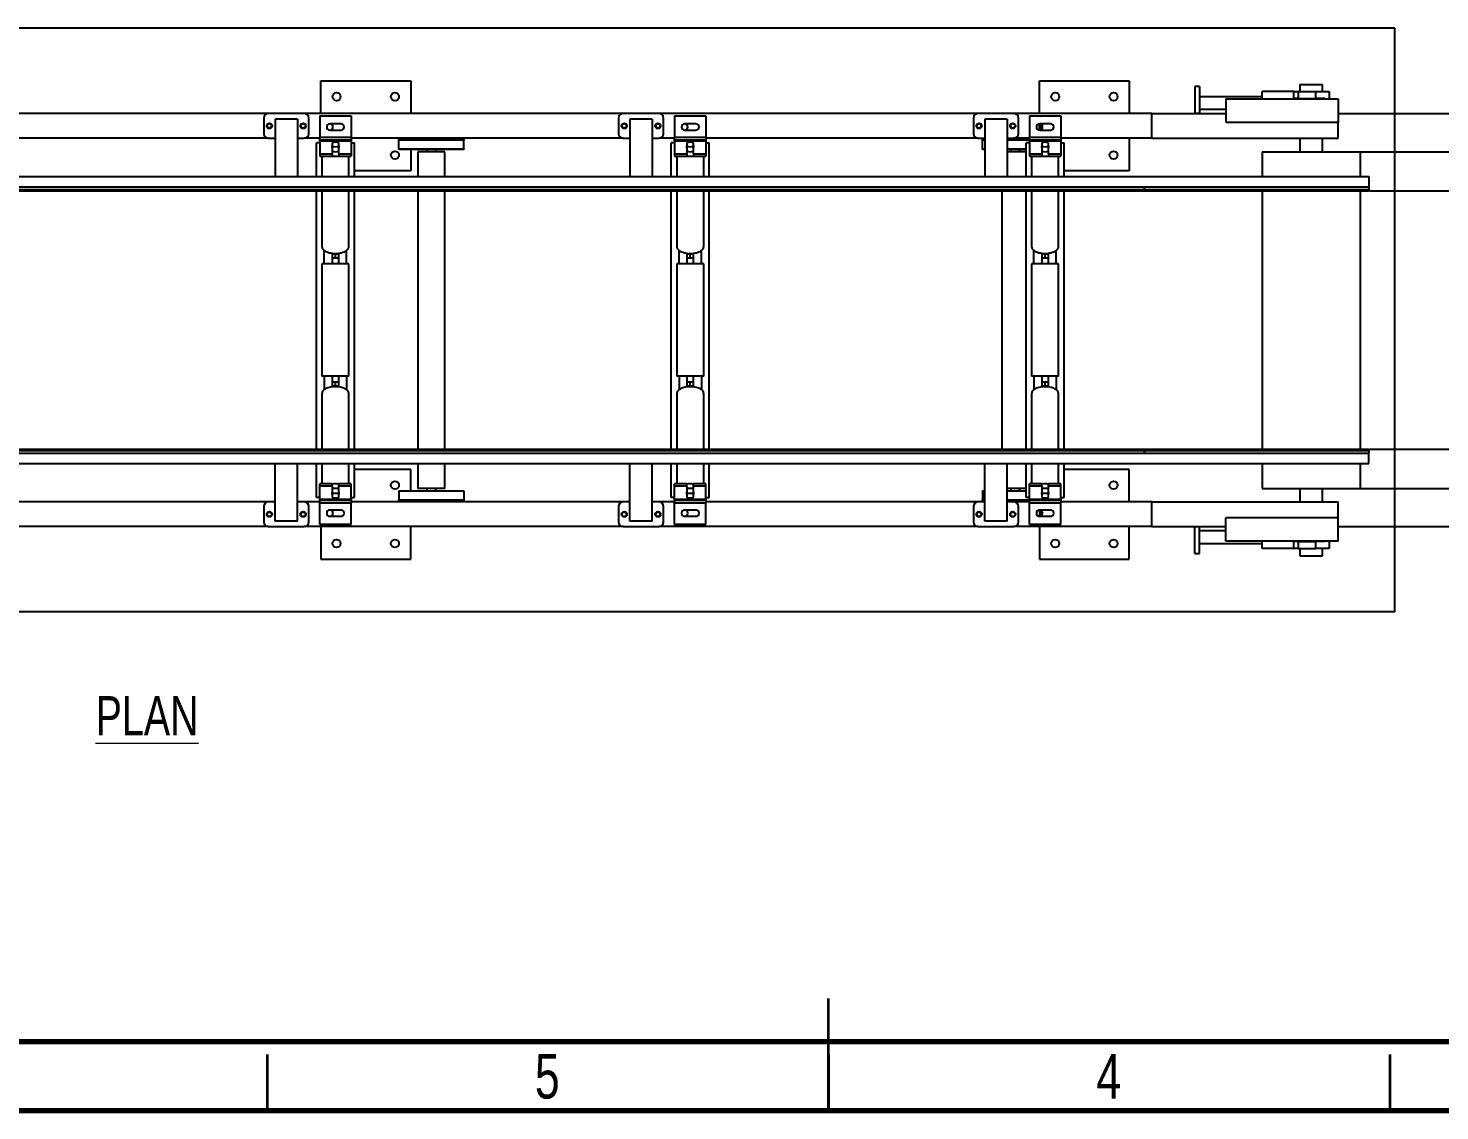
# Model space of a CAD drawing. Header units: millimetres. Extents: x 41 to 1868, y -696 to 319.
# Drawn here: x 634.9 to 760.6, y 28.6 to 125 of the extents above; entities that cross this region are included whole.
import ezdxf

# ---------------------------------------------------------------- set-up
doc = ezdxf.new("R2010")
doc.units = ezdxf.units.MM
doc.header["$PDSIZE"] = -1
doc.layers.add('FORMAT', color=7, linetype='Continuous')
doc.styles.add('SLDTEXTSTYLE0', font='TXT', dxfattribs={"width": 0.75})
doc.dimstyles.new('SLDDIMSTYLE2', dxfattribs={"dimtxt": 2.116667, "dimasz": 2.116667, "dimexe": 0, "dimexo": 0.625, "dimgap": 0.529167, "dimtad": 1, "dimdec": 0, "dimlfac": 25, "dimrnd": 1e-09, "dimzin": 12, "dimtxsty": 'SLDTEXTSTYLE0', "dimsah": 1, "dimcen": 2.5, "dimazin": 3, "dimtfac": 1, "dimtdec": 0, "dimtmove": 0, "dimatfit": 3, "dimfrac": 2, "dimtzin": 12})

# ---------------------------------------------------------------- blocks, each defined once
blk = doc.blocks.new('*D722')
at = {"layer": 'Defpoints', "color": 0}
for p in [(751.58, 117.45), (791.41, 117.45), (751.58, 80.65)]:
    blk.add_point(p, dxfattribs=at)
at = {"layer": 'FORMAT', "color": 0, "lineweight": -2}
for p, q in [((751.64, 117.45), (791.41, 117.45)), ((791.41, 82.77), (791.41, 115.33)), ((751.64, 80.65), (791.41, 80.65))]:
    blk.add_line(p, q, dxfattribs=at)
at = {"layer": 'FORMAT', "color": 0}
for points in [[(791.06, 115.33), (791.77, 115.33), (791.41, 117.45)], [(791.06, 82.77), (791.77, 82.77), (791.41, 80.65)]]:
    blk.add_solid(points, dxfattribs=at)
at = {"layer": 'FORMAT', "color": 0, "insert": (788.77, 98.56), "char_height": 2.117, "attachment_point": 2, "rotation": 90, "style": 'SLDTEXTSTYLE0'}
blk.add_mtext('\\A1;920', dxfattribs=at)
blk = doc.blocks.new('*D723')
at = {"layer": 'Defpoints', "color": 0}
for p in [(744.8, 114.05), (744.8, 84.05), (782.42, 84.05)]:
    blk.add_point(p, dxfattribs=at)
at = {"layer": 'FORMAT', "color": 0, "lineweight": -2}
for p, q in [((744.86, 114.05), (782.42, 114.05)), ((782.42, 111.93), (782.42, 86.17)), ((744.86, 84.05), (782.42, 84.05))]:
    blk.add_line(p, q, dxfattribs=at)
at = {"layer": 'FORMAT', "color": 0}
for points in [[(782.07, 111.93), (782.77, 111.93), (782.42, 114.05)], [(782.07, 86.17), (782.77, 86.17), (782.42, 84.05)]]:
    blk.add_solid(points, dxfattribs=at)
at = {"layer": 'FORMAT', "color": 0, "insert": (779.78, 98.56), "char_height": 2.117, "attachment_point": 2, "rotation": 90, "style": 'SLDTEXTSTYLE0'}
blk.add_mtext('\\A1;750', dxfattribs=at)
blk = doc.blocks.new('*D724')
at = {"layer": 'Defpoints', "color": 0}
for p in [(754.3, 110.55), (754.3, 87.55), (773.42, 87.55)]:
    blk.add_point(p, dxfattribs=at)
at = {"layer": 'FORMAT', "color": 0, "lineweight": -2}
for p, q in [((754.36, 110.55), (773.42, 110.55)), ((773.42, 108.43), (773.42, 89.67)), ((754.36, 87.55), (773.42, 87.55))]:
    blk.add_line(p, q, dxfattribs=at)
at = {"layer": 'FORMAT', "color": 0}
for points in [[(773.07, 108.43), (773.77, 108.43), (773.42, 110.55)], [(773.07, 89.67), (773.77, 89.67), (773.42, 87.55)]]:
    blk.add_solid(points, dxfattribs=at)
at = {"layer": 'FORMAT', "color": 0, "insert": (770.77, 98.56), "char_height": 2.117, "attachment_point": 2, "rotation": 90, "style": 'SLDTEXTSTYLE0'}
blk.add_mtext('\\A1;575', dxfattribs=at)

msp = doc.modelspace()

# ---------------------------------------------------------------- linework, layer by layer
at = {"color": 7, "linetype": 'Continuous', "lineweight": 25}
for p, q in [((756.6252, 125.049), (508.6252, 125.049)), ((756.6252, 73.049), (756.6252, 125.049)), ((660.9772, 117.449), (660.9772, 120.349)), ((660.9772, 120.349), (668.9772, 120.349)), ((668.9772, 120.349), (668.9772, 117.449)), ((724.9772, 117.449), (724.9772, 120.349)), ((724.9772, 120.349), (732.9772, 120.349)), ((732.9772, 120.349), (732.9772, 117.449)), ((739.2172, 119.849), (738.8172, 119.849)), ((738.8172, 119.849), (738.8172, 117.449)), ((739.2172, 119.849), (739.2172, 117.449)), ((748.1772, 120.049), (748.1772, 119.409)), ((748.1772, 120.049), (748.5796, 120.049)), ((748.5796, 120.049), (750.1772, 120.049)), ((750.1772, 119.409), (750.1772, 120.049)), ((744.8172, 118.9444), (739.2172, 118.9444)), ((741.5772, 118.749), (741.5772, 116.669)), ((741.5772, 118.749), (751.5772, 118.749)), ((744.8172, 118.749), (744.8172, 119.409)), ((747.6172, 119.409), (744.8172, 119.409)), ((747.6172, 118.749), (747.6172, 119.409)), ((747.6172, 119.409), (748.0172, 119.409)), ((747.6252, 118.779), (747.6252, 118.749)), ((748.0172, 118.779), (747.6252, 118.779)), ((748.0172, 119.409), (748.0172, 118.779)), ((748.0172, 119.409), (749.5772, 119.409)), ((748.0172, 118.779), (749.5772, 118.779)), ((749.5772, 118.779), (749.5772, 119.409)), ((749.5772, 119.409), (750.7772, 119.409)), ((750.393, 118.779), (749.5772, 118.779)), ((750.393, 118.749), (750.393, 118.779)), ((750.7772, 119.409), (750.7772, 118.749)), ((751.5772, 118.749), (751.5772, 116.669)), ((656.2972, 117.449), (627.8972, 117.449)), ((655.8972, 117.049), (655.8972, 115.649)), ((659.4972, 117.449), (656.2972, 117.449)), ((658.8972, 116.949), (656.8972, 116.949)), ((656.8972, 116.949), (656.8972, 111.829)), ((658.8972, 116.949), (658.8972, 111.829)), ((687.8972, 117.449), (659.4972, 117.449)), ((659.8972, 115.649), (659.8972, 117.049)), ((660.8772, 117.249), (660.8772, 115.329)), ((660.8772, 117.249), (663.6772, 117.249)), ((663.6772, 117.249), (663.6772, 115.329)), ((687.4972, 117.049), (687.4972, 115.649)), ((691.0972, 117.449), (687.8972, 117.449)), ((690.4972, 116.949), (688.4972, 116.949)), ((688.4972, 116.949), (688.4972, 111.829)), ((690.4972, 116.949), (690.4972, 111.829)), ((719.4972, 117.449), (691.0972, 117.449)), ((691.4972, 115.649), (691.4972, 117.049)), ((692.4772, 117.249), (692.4772, 115.329)), ((692.4772, 117.249), (695.2772, 117.249)), ((695.2772, 117.249), (695.2772, 115.329)), ((719.0972, 117.049), (719.0972, 115.649)), ((722.6972, 117.449), (719.4972, 117.449)), ((722.0972, 116.949), (720.0972, 116.949)), ((720.0972, 116.949), (720.0972, 111.829)), ((722.0972, 116.949), (722.0972, 111.829)), ((734.9772, 117.449), (722.6972, 117.449)), ((723.0972, 115.649), (723.0972, 117.049)), ((724.0772, 117.249), (724.0772, 115.329)), ((724.0772, 117.249), (726.8772, 117.249)), ((726.8772, 117.249), (726.8772, 115.329)), ((734.9772, 117.449), (741.5772, 117.449)), ((734.9772, 115.249), (734.9772, 117.449)), ((739.2172, 117.449), (738.8172, 117.449)), ((739.2172, 117.8244), (741.5772, 117.8244)), ((662.7772, 116.529), (661.7772, 116.529)), ((661.7772, 115.969), (662.7772, 115.969)), ((694.3772, 116.529), (693.3772, 116.529)), ((693.3772, 115.969), (694.3772, 115.969)), ((724.8772, 116.489), (724.8232, 116.4829)), ((725.9772, 116.529), (724.9772, 116.529)), ((724.9772, 116.0309), (724.9772, 116.4672)), ((724.9772, 115.969), (725.9772, 115.969)), ((741.5772, 116.669), (751.5772, 116.669)), ((751.5772, 115.249), (751.5772, 116.669)), ((656.2972, 115.249), (632.0772, 115.249)), ((656.2972, 115.249), (656.8972, 115.249)), ((658.8972, 115.249), (659.4972, 115.249)), ((660.8772, 115.249), (659.4972, 115.249)), ((660.5801, 111.829), (660.5801, 114.849)), ((660.8772, 114.849), (660.5801, 114.849)), ((663.6772, 115.329), (660.8772, 115.329)), ((660.8772, 115.089), (660.8772, 115.329)), ((663.6772, 115.089), (660.8772, 115.089)), ((660.8772, 115.0247), (660.8772, 115.089)), ((660.8772, 115.0247), (663.6772, 115.0247)), ((660.8772, 115.0247), (660.8772, 113.8569)), ((661.9772, 114.8267), (661.9772, 114.5621)), ((661.9772, 114.4165), (661.9772, 114.5621)), ((661.9772, 114.4165), (661.9772, 113.8569)), ((662.5772, 114.5621), (662.5772, 114.8267)), ((662.5772, 114.5621), (662.5772, 114.4165)), ((662.5772, 113.8569), (662.5772, 114.4165)), ((663.6772, 115.329), (663.6772, 115.089)), ((687.8972, 115.249), (663.6772, 115.249)), ((663.6772, 115.089), (663.6772, 115.0247)), ((663.6772, 115.0247), (663.6772, 113.8569)), ((663.6772, 114.849), (663.9742, 114.849)), ((663.9742, 111.829), (663.9742, 114.849)), ((667.9172, 115.0702), (667.9172, 115.249)), ((673.7172, 115.0702), (667.9172, 115.0702)), ((667.9172, 114.2913), (667.9172, 115.0702)), ((673.7172, 115.249), (673.7172, 115.0702)), ((673.7172, 114.2913), (673.7172, 115.0702)), ((687.8972, 115.249), (688.4972, 115.249)), ((690.4972, 115.249), (691.0972, 115.249)), ((692.4772, 115.249), (691.0972, 115.249)), ((692.1801, 111.829), (692.1801, 114.849)), ((692.4772, 114.849), (692.1801, 114.849)), ((695.2772, 115.329), (692.4772, 115.329)), ((692.4772, 115.089), (692.4772, 115.329)), ((695.2772, 115.089), (692.4772, 115.089)), ((692.4772, 115.0247), (692.4772, 115.089)), ((692.4772, 115.0247), (695.2772, 115.0247)), ((692.4772, 115.0247), (692.4772, 113.8569)), ((693.5772, 114.8267), (693.5772, 114.5621)), ((693.5772, 114.4165), (693.5772, 114.5621)), ((693.5772, 114.4165), (693.5772, 113.8569)), ((694.1772, 114.5621), (694.1772, 114.8267)), ((694.1772, 114.5621), (694.1772, 114.4165)), ((694.1772, 113.8569), (694.1772, 114.4165)), ((695.2772, 115.329), (695.2772, 115.089)), ((719.4972, 115.249), (695.2772, 115.249)), ((695.2772, 115.089), (695.2772, 115.0247)), ((695.2772, 115.0247), (695.2772, 113.8569)), ((695.2772, 114.849), (695.5742, 114.849)), ((695.5742, 111.829), (695.5742, 114.849)), ((719.4972, 115.249), (720.0972, 115.249)), ((719.9172, 115.0702), (719.9172, 115.249)), ((719.9172, 114.2913), (719.9172, 115.0702)), ((722.0972, 115.249), (722.6972, 115.249)), ((724.0772, 115.249), (722.6972, 115.249)), ((723.7801, 111.829), (723.7801, 114.849)), ((724.0772, 114.849), (723.7801, 114.849)), ((726.8772, 115.329), (724.0772, 115.329)), ((724.0772, 115.089), (724.0772, 115.329)), ((726.8772, 115.089), (724.0772, 115.089)), ((724.0772, 115.0247), (724.0772, 115.089)), ((724.0772, 115.0247), (726.8772, 115.0247)), ((724.0772, 115.0247), (724.0772, 113.8569)), ((725.1772, 114.8267), (725.1772, 114.5621)), ((725.1772, 114.4165), (725.1772, 114.5621)), ((725.1772, 114.4165), (725.1772, 113.8569)), ((725.7772, 114.5621), (725.7772, 114.8267)), ((725.7772, 114.5621), (725.7772, 114.4165)), ((725.7772, 113.8569), (725.7772, 114.4165)), ((726.8772, 115.329), (726.8772, 115.089)), ((734.9772, 115.249), (726.8772, 115.249)), ((726.8772, 115.089), (726.8772, 115.0247)), ((726.8772, 115.0247), (726.8772, 113.8569)), ((726.8772, 114.849), (727.1742, 114.849)), ((727.1742, 111.829), (727.1742, 114.849)), ((732.9772, 115.249), (732.9772, 112.349)), ((734.9772, 115.249), (751.5772, 115.249)), ((748.1772, 115.249), (748.1772, 114.049)), ((750.1772, 114.049), (750.1772, 115.249)), ((660.8772, 113.8569), (661.9772, 113.8569)), ((660.8772, 113.8569), (660.8772, 113.649)), ((660.8772, 113.649), (661.9772, 113.649)), ((661.0772, 113.649), (661.0772, 111.829)), ((661.9772, 113.8569), (661.9772, 113.649)), ((662.5772, 113.8569), (663.6772, 113.8569)), ((662.5772, 113.8569), (662.5772, 113.649)), ((662.5772, 113.649), (663.6772, 113.649)), ((663.4772, 111.829), (663.4772, 113.649)), ((663.6772, 113.8569), (663.6772, 113.649)), ((667.9172, 114.2913), (673.7172, 114.2913)), ((667.9172, 114.249), (667.9172, 114.2913)), ((673.7172, 114.249), (667.9172, 114.249)), ((668.9772, 114.249), (668.9772, 112.349)), ((669.6172, 114.049), (669.6172, 111.829)), ((672.0172, 114.049), (669.6172, 114.049)), ((670.4172, 114.209), (670.4172, 114.049)), ((670.4172, 114.209), (670.5172, 114.209)), ((670.5172, 114.249), (670.5172, 114.209)), ((671.1172, 114.209), (671.1172, 114.249)), ((671.1172, 114.209), (671.2172, 114.209)), ((671.2172, 114.049), (671.2172, 114.209)), ((672.0172, 111.829), (672.0172, 114.049)), ((673.7172, 114.2913), (673.7172, 114.249)), ((692.4772, 113.8569), (693.5772, 113.8569)), ((692.4772, 113.8569), (692.4772, 113.649)), ((692.4772, 113.649), (693.5772, 113.649)), ((692.6772, 113.649), (692.6772, 111.829)), ((693.5772, 113.8569), (693.5772, 113.649)), ((694.1772, 113.8569), (695.2772, 113.8569)), ((694.1772, 113.8569), (694.1772, 113.649)), ((694.1772, 113.649), (695.2772, 113.649)), ((695.0772, 111.829), (695.0772, 113.649)), ((695.2772, 113.8569), (695.2772, 113.649)), ((719.9172, 114.249), (719.9172, 114.2913)), ((720.0972, 114.249), (719.9172, 114.249)), ((723.7801, 114.249), (722.0972, 114.249)), ((723.7801, 114.049), (722.0972, 114.049)), ((722.4172, 114.209), (722.4172, 114.049)), ((722.4172, 114.209), (722.5172, 114.209)), ((722.5172, 114.249), (722.5172, 114.209)), ((723.1172, 114.209), (723.1172, 114.249)), ((723.1172, 114.209), (723.2172, 114.209)), ((723.2172, 114.049), (723.2172, 114.209)), ((724.0772, 113.8569), (725.1772, 113.8569)), ((724.0772, 113.8569), (724.0772, 113.649)), ((724.0772, 113.649), (725.1772, 113.649)), ((724.2772, 113.649), (724.2772, 111.829)), ((725.1772, 113.8569), (725.1772, 113.649)), ((725.7772, 113.8569), (726.8772, 113.8569)), ((725.7772, 113.8569), (725.7772, 113.649)), ((725.7772, 113.649), (726.8772, 113.649)), ((726.6772, 111.829), (726.6772, 113.649)), ((726.8772, 113.8569), (726.8772, 113.649)), ((744.7952, 114.049), (744.7952, 111.829)), ((744.7952, 114.049), (746.5585, 114.049)), ((746.5585, 114.049), (753.5592, 114.049)), ((753.5592, 111.829), (753.5592, 114.049)), ((668.9772, 112.349), (663.9742, 112.349)), ((732.9772, 112.349), (727.1742, 112.349)), ((533.8972, 111.829), (754.2972, 111.829)), ((533.8972, 110.909), (754.2972, 110.909)), ((533.8972, 110.669), (754.2972, 110.669)), ((553.8972, 110.669), (734.2972, 110.669)), ((734.2972, 110.909), (734.2972, 110.669)), ((734.2972, 110.669), (754.2972, 110.669)), ((754.2972, 111.829), (754.2972, 110.909)), ((754.2972, 110.909), (754.2972, 110.669)), ((754.2972, 110.669), (754.2972, 110.549)), ((533.8972, 110.549), (754.2972, 110.549)), ((660.5801, 87.549), (660.5801, 110.549)), ((661.0772, 110.549), (661.0772, 105.5838)), ((663.4772, 105.5838), (663.4772, 110.549)), ((663.9742, 87.549), (663.9742, 110.549)), ((669.6172, 110.549), (669.6172, 87.549)), ((672.0172, 87.549), (672.0172, 110.549)), ((692.1801, 87.549), (692.1801, 110.549)), ((692.6772, 110.549), (692.6772, 105.5838)), ((695.0772, 105.5838), (695.0772, 110.549)), ((695.5742, 87.549), (695.5742, 110.549)), ((721.6172, 110.549), (721.6172, 87.549)), ((723.7801, 87.549), (723.7801, 110.549)), ((724.2772, 110.549), (724.2772, 105.5838)), ((726.6772, 105.5838), (726.6772, 110.549)), ((727.1742, 87.549), (727.1742, 110.549)), ((744.7952, 110.549), (744.7952, 87.549)), ((753.5592, 87.549), (753.5592, 110.549)), ((661.2772, 105.2433), (661.2772, 105.2521)), ((661.2772, 104.049), (661.2772, 105.2433)), ((661.9772, 105.0012), (661.9772, 104.049)), ((662.5772, 104.569), (661.9772, 104.569)), ((662.2772, 104.569), (662.2772, 104.9334)), ((662.5772, 104.049), (662.5772, 105.0012)), ((663.2772, 105.2433), (663.2772, 105.2521)), ((663.2772, 104.049), (663.2772, 105.2433)), ((692.8772, 105.2433), (692.8772, 105.2521)), ((692.8772, 104.049), (692.8772, 105.2433)), ((693.5772, 105.0012), (693.5772, 104.049)), ((694.1772, 104.569), (693.5772, 104.569)), ((693.8772, 104.569), (693.8772, 104.9334)), ((694.1772, 104.049), (694.1772, 105.0012)), ((694.8772, 105.2433), (694.8772, 105.2521)), ((694.8772, 104.049), (694.8772, 105.2433)), ((724.4772, 105.2433), (724.4772, 105.2521)), ((724.4772, 104.049), (724.4772, 105.2433)), ((725.1772, 105.0012), (725.1772, 104.049)), ((725.7772, 104.569), (725.1772, 104.569)), ((725.4772, 104.569), (725.4772, 104.9334)), ((725.7772, 104.049), (725.7772, 105.0012)), ((726.4772, 105.2433), (726.4772, 105.2521)), ((726.4772, 104.049), (726.4772, 105.2433)), ((661.0772, 104.049), (661.0772, 94.049)), ((663.4772, 104.049), (661.0772, 104.049)), ((663.4772, 94.049), (663.4772, 104.049)), ((692.6772, 104.049), (692.6772, 94.049)), ((695.0772, 104.049), (692.6772, 104.049)), ((695.0772, 94.049), (695.0772, 104.049)), ((724.2772, 104.049), (724.2772, 94.049)), ((726.6772, 104.049), (724.2772, 104.049)), ((726.6772, 94.049), (726.6772, 104.049)), ((663.4772, 94.049), (661.0772, 94.049)), ((661.2772, 94.049), (661.2772, 92.8548)), ((661.9772, 94.049), (661.9772, 93.0969)), ((662.5772, 93.529), (661.9772, 93.529)), ((662.2772, 93.1646), (662.2772, 93.529)), ((662.5772, 93.0969), (662.5772, 94.049)), ((663.2772, 94.049), (663.2772, 92.8548)), ((695.0772, 94.049), (692.6772, 94.049)), ((692.8772, 94.049), (692.8772, 92.8548)), ((693.5772, 94.049), (693.5772, 93.0969)), ((694.1772, 93.529), (693.5772, 93.529)), ((693.8772, 93.1646), (693.8772, 93.529)), ((694.1772, 93.0969), (694.1772, 94.049)), ((694.8772, 94.049), (694.8772, 92.8548)), ((726.6772, 94.049), (724.2772, 94.049)), ((724.4772, 94.049), (724.4772, 92.8548)), ((725.1772, 94.049), (725.1772, 93.0969)), ((725.7772, 93.529), (725.1772, 93.529)), ((725.4772, 93.1646), (725.4772, 93.529)), ((725.7772, 93.0969), (725.7772, 94.049)), ((726.4772, 94.049), (726.4772, 92.8548)), ((661.0772, 92.5143), (661.0772, 87.549)), ((661.2772, 92.8548), (661.2772, 92.846)), ((663.2772, 92.8548), (663.2772, 92.846)), ((663.4772, 87.549), (663.4772, 92.5143)), ((692.6772, 92.5143), (692.6772, 87.549)), ((692.8772, 92.8548), (692.8772, 92.846)), ((694.8772, 92.8548), (694.8772, 92.846)), ((695.0772, 87.549), (695.0772, 92.5143)), ((724.2772, 92.5143), (724.2772, 87.549)), ((724.4772, 92.8548), (724.4772, 92.846)), ((726.4772, 92.8548), (726.4772, 92.846)), ((726.6772, 87.549), (726.6772, 92.5143)), ((533.8972, 87.549), (754.2972, 87.549)), ((533.8972, 87.429), (754.2972, 87.429)), ((533.8972, 87.189), (754.2972, 87.189)), ((553.8972, 87.429), (734.2972, 87.429)), ((734.2972, 87.429), (734.2972, 87.189)), ((734.2972, 87.429), (754.2972, 87.429)), ((754.2972, 87.549), (754.2972, 87.429)), ((754.2972, 87.429), (754.2972, 87.189)), ((754.2972, 86.269), (754.2972, 87.189)), ((533.8972, 86.269), (754.2972, 86.269)), ((656.8972, 81.149), (656.8972, 86.269)), ((658.8972, 81.149), (658.8972, 86.269)), ((660.5801, 83.249), (660.5801, 86.269)), ((661.0772, 86.269), (661.0772, 84.449)), ((663.4772, 84.449), (663.4772, 86.269)), ((663.9742, 83.249), (663.9742, 86.269)), ((668.9772, 85.749), (663.9742, 85.749)), ((668.9772, 83.849), (668.9772, 85.749)), ((669.6172, 86.269), (669.6172, 84.049)), ((672.0172, 84.049), (672.0172, 86.269)), ((688.4972, 81.149), (688.4972, 86.269)), ((690.4972, 81.149), (690.4972, 86.269)), ((692.1801, 83.249), (692.1801, 86.269)), ((692.6772, 86.269), (692.6772, 84.449)), ((695.0772, 84.449), (695.0772, 86.269)), ((695.5742, 83.249), (695.5742, 86.269)), ((720.0972, 81.149), (720.0972, 86.269)), ((722.0972, 81.149), (722.0972, 86.269)), ((723.7801, 83.249), (723.7801, 86.269)), ((724.2772, 86.269), (724.2772, 84.449)), ((726.6772, 84.449), (726.6772, 86.269)), ((727.1742, 83.249), (727.1742, 86.269)), ((732.9772, 85.749), (727.1742, 85.749)), ((732.9772, 82.849), (732.9772, 85.749)), ((744.7952, 86.269), (744.7952, 84.049)), ((753.5592, 84.049), (753.5592, 86.269)), ((661.9772, 84.449), (660.8772, 84.449)), ((660.8772, 84.2412), (660.8772, 84.449)), ((660.8772, 83.0733), (660.8772, 84.2412)), ((661.9772, 84.2412), (660.8772, 84.2412)), ((661.9772, 84.2412), (661.9772, 84.449)), ((661.9772, 84.2412), (661.9772, 83.6816)), ((663.6772, 84.449), (662.5772, 84.449)), ((662.5772, 84.2412), (662.5772, 84.449)), ((662.5772, 83.6816), (662.5772, 84.2412)), ((663.6772, 84.2412), (662.5772, 84.2412)), ((663.6772, 84.2412), (663.6772, 84.449)), ((663.6772, 83.0733), (663.6772, 84.2412)), ((693.5772, 84.449), (692.4772, 84.449)), ((692.4772, 84.2412), (692.4772, 84.449)), ((692.4772, 83.0733), (692.4772, 84.2412)), ((693.5772, 84.2412), (692.4772, 84.2412)), ((693.5772, 84.2412), (693.5772, 84.449)), ((693.5772, 84.2412), (693.5772, 83.6816)), ((695.2772, 84.449), (694.1772, 84.449)), ((694.1772, 84.2412), (694.1772, 84.449)), ((694.1772, 83.6816), (694.1772, 84.2412)), ((695.2772, 84.2412), (694.1772, 84.2412)), ((695.2772, 84.2412), (695.2772, 84.449)), ((695.2772, 83.0733), (695.2772, 84.2412)), ((725.1772, 84.449), (724.0772, 84.449)), ((724.0772, 84.2412), (724.0772, 84.449)), ((725.1772, 84.2412), (724.0772, 84.2412)), ((724.0772, 83.0733), (724.0772, 84.2412)), ((725.1772, 84.2412), (725.1772, 84.449)), ((725.1772, 84.2412), (725.1772, 83.6816)), ((726.8772, 84.449), (725.7772, 84.449)), ((725.7772, 84.2412), (725.7772, 84.449)), ((725.7772, 83.6816), (725.7772, 84.2412)), ((726.8772, 84.2412), (725.7772, 84.2412)), ((726.8772, 84.2412), (726.8772, 84.449)), ((726.8772, 83.0733), (726.8772, 84.2412)), ((660.8772, 83.249), (660.5801, 83.249)), ((663.6772, 83.0733), (660.8772, 83.0733)), ((660.8772, 83.009), (660.8772, 83.0733)), ((660.8772, 83.009), (663.6772, 83.009)), ((660.8772, 82.769), (660.8772, 83.009)), ((661.9772, 83.536), (661.9772, 83.6816)), ((661.9772, 83.536), (661.9772, 83.2714)), ((662.5772, 83.6816), (662.5772, 83.536)), ((662.5772, 83.2714), (662.5772, 83.536)), ((663.6772, 83.249), (663.9742, 83.249)), ((663.6772, 83.0733), (663.6772, 83.009)), ((663.6772, 83.009), (663.6772, 82.769)), ((667.9172, 83.8068), (667.9172, 83.849)), ((667.9172, 83.849), (673.7172, 83.849)), ((673.7172, 83.8068), (667.9172, 83.8068)), ((667.9172, 83.8068), (667.9172, 83.0279)), ((667.9172, 82.849), (667.9172, 83.0279)), ((667.9172, 83.0279), (673.7172, 83.0279)), ((672.0172, 84.049), (669.6172, 84.049)), ((670.4172, 84.049), (670.4172, 83.889)), ((670.5172, 83.889), (670.4172, 83.889)), ((670.5172, 83.849), (670.5172, 83.889)), ((671.2172, 83.889), (671.1172, 83.889)), ((671.1172, 83.889), (671.1172, 83.849)), ((671.2172, 83.889), (671.2172, 84.049)), ((673.7172, 83.849), (673.7172, 83.8068)), ((673.7172, 83.8068), (673.7172, 83.0279)), ((673.7172, 83.0279), (673.7172, 82.849)), ((692.4772, 83.249), (692.1801, 83.249)), ((695.2772, 83.0733), (692.4772, 83.0733)), ((692.4772, 83.009), (692.4772, 83.0733)), ((692.4772, 83.009), (695.2772, 83.009)), ((692.4772, 82.769), (692.4772, 83.009)), ((693.5772, 83.536), (693.5772, 83.6816)), ((693.5772, 83.536), (693.5772, 83.2714)), ((694.1772, 83.6816), (694.1772, 83.536)), ((694.1772, 83.2714), (694.1772, 83.536)), ((695.2772, 83.249), (695.5742, 83.249)), ((695.2772, 83.0733), (695.2772, 83.009)), ((695.2772, 83.009), (695.2772, 82.769)), ((719.9172, 83.8068), (719.9172, 83.849)), ((719.9172, 83.849), (720.0972, 83.849)), ((719.9172, 83.8068), (719.9172, 83.0279)), ((719.9172, 82.849), (719.9172, 83.0279)), ((723.7801, 84.049), (722.0972, 84.049)), ((722.0972, 83.849), (723.7801, 83.849)), ((722.4172, 84.049), (722.4172, 83.889)), ((722.5172, 83.889), (722.4172, 83.889)), ((722.5172, 83.849), (722.5172, 83.889)), ((723.2172, 83.889), (723.1172, 83.889)), ((723.1172, 83.889), (723.1172, 83.849)), ((723.2172, 83.889), (723.2172, 84.049)), ((724.0772, 83.249), (723.7801, 83.249)), ((726.8772, 83.0733), (724.0772, 83.0733)), ((724.0772, 83.009), (724.0772, 83.0733)), ((724.0772, 83.009), (726.8772, 83.009)), ((724.0772, 82.769), (724.0772, 83.009)), ((725.1772, 83.536), (725.1772, 83.6816)), ((725.1772, 83.536), (725.1772, 83.2714)), ((725.7772, 83.6816), (725.7772, 83.536)), ((725.7772, 83.2714), (725.7772, 83.536)), ((726.8772, 83.249), (727.1742, 83.249)), ((726.8772, 83.0733), (726.8772, 83.009)), ((726.8772, 83.009), (726.8772, 82.769)), ((744.7952, 84.049), (746.5585, 84.049)), ((746.5585, 84.049), (753.5592, 84.049)), ((748.1772, 84.049), (748.1772, 82.849)), ((750.1772, 82.849), (750.1772, 84.049)), ((656.2972, 82.849), (632.0772, 82.849)), ((655.8972, 82.449), (655.8972, 81.049)), ((656.8972, 82.849), (656.2972, 82.849)), ((659.4972, 82.849), (658.8972, 82.849)), ((660.8772, 82.849), (659.4972, 82.849)), ((659.8972, 81.049), (659.8972, 82.449)), ((660.8772, 82.769), (663.6772, 82.769)), ((660.8772, 80.849), (660.8772, 82.769)), ((662.7772, 82.129), (661.7772, 82.129)), ((687.8972, 82.849), (663.6772, 82.849)), ((663.6772, 80.849), (663.6772, 82.769)), ((687.4972, 82.449), (687.4972, 81.049)), ((688.4972, 82.849), (687.8972, 82.849)), ((691.0972, 82.849), (690.4972, 82.849)), ((692.4772, 82.849), (691.0972, 82.849)), ((691.4972, 81.049), (691.4972, 82.449)), ((692.4772, 82.769), (695.2772, 82.769)), ((692.4772, 80.849), (692.4772, 82.769)), ((694.3772, 82.129), (693.3772, 82.129)), ((719.4972, 82.849), (695.2772, 82.849)), ((695.2772, 80.849), (695.2772, 82.769)), ((719.0972, 82.449), (719.0972, 81.049)), ((720.0972, 82.849), (719.4972, 82.849)), ((722.6972, 82.849), (722.0972, 82.849)), ((724.0772, 82.849), (722.6972, 82.849)), ((723.0972, 81.049), (723.0972, 82.449)), ((724.0772, 82.769), (726.8772, 82.769)), ((724.0772, 80.849), (724.0772, 82.769)), ((724.8772, 82.089), (724.8232, 82.0829)), ((725.9772, 82.129), (724.9772, 82.129)), ((724.9772, 82.0672), (724.9772, 81.6309)), ((734.9772, 82.849), (726.8772, 82.849)), ((726.8772, 80.849), (726.8772, 82.769)), ((734.9772, 80.649), (734.9772, 82.849)), ((734.9772, 82.849), (751.5772, 82.849)), ((751.5772, 81.429), (751.5772, 82.849)), ((656.2972, 80.649), (627.8972, 80.649)), ((656.2972, 80.649), (659.4972, 80.649)), ((658.8972, 81.149), (656.8972, 81.149)), ((687.8972, 80.649), (659.4972, 80.649)), ((663.6772, 80.849), (660.8772, 80.849)), ((660.9772, 80.649), (660.9772, 77.749)), ((661.7772, 81.569), (662.7772, 81.569)), ((668.9772, 77.749), (668.9772, 80.649)), ((687.8972, 80.649), (691.0972, 80.649)), ((690.4972, 81.149), (688.4972, 81.149)), ((719.4972, 80.649), (691.0972, 80.649)), ((695.2772, 80.849), (692.4772, 80.849)), ((693.3772, 81.569), (694.3772, 81.569)), ((719.4972, 80.649), (722.6972, 80.649)), ((722.0972, 81.149), (720.0972, 81.149)), ((734.9772, 80.649), (722.6972, 80.649)), ((726.8772, 80.849), (724.0772, 80.849)), ((724.9772, 81.569), (725.9772, 81.569)), ((724.9772, 80.649), (724.9772, 77.749)), ((732.9772, 77.749), (732.9772, 80.649)), ((734.9772, 80.649), (741.5772, 80.649)), ((738.8172, 78.249), (738.8172, 80.649)), ((738.8172, 80.649), (739.2172, 80.649)), ((739.2172, 78.249), (739.2172, 80.649)), ((751.5772, 81.429), (741.5772, 81.429)), ((741.5772, 79.349), (741.5772, 81.429)), ((751.5772, 79.349), (751.5772, 81.429)), ((741.5772, 80.2736), (739.2172, 80.2736)), ((751.5772, 79.349), (741.5772, 79.349)), ((744.8172, 78.689), (744.8172, 79.349)), ((747.6172, 78.689), (747.6172, 79.349)), ((747.6252, 79.349), (747.6252, 79.319)), ((748.0172, 79.319), (747.6252, 79.319)), ((748.0172, 79.319), (748.0172, 78.689)), ((748.0172, 79.319), (749.5772, 79.319)), ((749.5772, 78.689), (749.5772, 79.319)), ((750.393, 79.319), (749.5772, 79.319)), ((750.393, 79.319), (750.393, 79.349)), ((750.7772, 79.349), (750.7772, 78.689)), ((738.8172, 78.249), (739.2172, 78.249)), ((739.2172, 79.1536), (744.8172, 79.1536)), ((747.6172, 78.689), (744.8172, 78.689)), ((748.0172, 78.689), (747.6172, 78.689)), ((748.0172, 78.689), (749.5772, 78.689)), ((748.1772, 78.689), (748.1772, 78.049)), ((748.1772, 78.049), (748.5796, 78.049)), ((748.5796, 78.049), (750.1772, 78.049)), ((750.7772, 78.689), (749.5772, 78.689)), ((750.1772, 78.049), (750.1772, 78.689)), ((660.9772, 77.749), (668.9772, 77.749)), ((724.9772, 77.749), (732.9772, 77.749)), ((756.6252, 73.049), (544.6572, 73.049))]:
    msp.add_line(p, q, dxfattribs=at)
at = {"color": 8, "linetype": 'Continuous', "lineweight": 25}
for p, q in [((720.0972, 115.0702), (719.9172, 115.0702)), ((724.0772, 115.0702), (722.0972, 115.0702)), ((719.9172, 114.2913), (720.0972, 114.2913)), ((722.0972, 114.2913), (723.7801, 114.2913)), ((661.2772, 105.2433), (661.2891, 105.2433)), ((663.2652, 105.2433), (663.2772, 105.2433)), ((692.8772, 105.2433), (692.8891, 105.2433)), ((694.8652, 105.2433), (694.8772, 105.2433)), ((724.4772, 105.2433), (724.4891, 105.2433)), ((726.4652, 105.2433), (726.4772, 105.2433)), ((661.2891, 92.8548), (661.2772, 92.8548)), ((663.2772, 92.8548), (663.2652, 92.8548)), ((692.8891, 92.8548), (692.8772, 92.8548)), ((694.8772, 92.8548), (694.8652, 92.8548)), ((724.4891, 92.8548), (724.4772, 92.8548)), ((726.4772, 92.8548), (726.4652, 92.8548)), ((720.0972, 83.8068), (719.9172, 83.8068)), ((719.9172, 83.0279), (720.0972, 83.0279)), ((723.7801, 83.8068), (722.0972, 83.8068)), ((722.0972, 83.0279), (724.0772, 83.0279))]:
    msp.add_line(p, q, dxfattribs=at)
at = {"color": 7, "linetype": 'Continuous', "lineweight": 35}
for p, q in [((706.1835, 28.6147), (706.1835, 38.6167)), ((656.1835, 33.6157), (656.1835, 28.6157)), ((706.1835, 33.6157), (706.1835, 28.6157)), ((756.1835, 33.6157), (756.1835, 28.6157))]:
    msp.add_line(p, q, dxfattribs=at)
at = {"color": 7, "linetype": 'Continuous', "lineweight": 70}
for p, q in [((900.586, 34.7492), (511.1835, 34.7492)), ((906.1835, 28.6157), (506.1835, 28.6157))]:
    msp.add_line(p, q, dxfattribs=at)
at = {"color": 7, "linetype": 'Continuous', "lineweight": 25, "flags": 128}
for points in [[(661.0772, 105.5838), (661.0842, 105.5189), (661.1052, 105.4548), (661.14, 105.3922), (661.1881, 105.3318), (661.2489, 105.2744), (661.3219, 105.2207), (661.406, 105.1712), (661.5003, 105.1265), (661.6037, 105.0872), (661.7151, 105.0537), (661.833, 105.0264), (661.9561, 105.0057), (662.083, 104.9917), (662.2122, 104.9847), (662.3421, 104.9847), (662.4713, 104.9917), (662.5982, 105.0057), (662.7213, 105.0264), (662.8393, 105.0537), (662.9506, 105.0872), (663.054, 105.1265), (663.1484, 105.1712), (663.2325, 105.2207), (663.3054, 105.2744), (663.3663, 105.3318), (663.4143, 105.3922), (663.4491, 105.4548), (663.4701, 105.5189), (663.4772, 105.5838)], [(692.6772, 105.5838), (692.6842, 105.5189), (692.7052, 105.4548), (692.74, 105.3922), (692.7881, 105.3318), (692.8489, 105.2744), (692.9219, 105.2207), (693.006, 105.1712), (693.1003, 105.1265), (693.2037, 105.0872), (693.3151, 105.0537), (693.433, 105.0264), (693.5561, 105.0057), (693.683, 104.9917), (693.8122, 104.9847), (693.9421, 104.9847), (694.0713, 104.9917), (694.1982, 105.0057), (694.3213, 105.0264), (694.4393, 105.0537), (694.5506, 105.0872), (694.654, 105.1265), (694.7484, 105.1712), (694.8325, 105.2207), (694.9054, 105.2744), (694.9663, 105.3318), (695.0143, 105.3922), (695.0491, 105.4548), (695.0701, 105.5189), (695.0772, 105.5838)], [(724.2772, 105.5838), (724.2842, 105.5189), (724.3052, 105.4548), (724.34, 105.3922), (724.3881, 105.3318), (724.4489, 105.2744), (724.5219, 105.2207), (724.606, 105.1712), (724.7003, 105.1265), (724.8037, 105.0872), (724.9151, 105.0537), (725.033, 105.0264), (725.1561, 105.0057), (725.283, 104.9917), (725.4122, 104.9847), (725.5421, 104.9847), (725.6713, 104.9917), (725.7982, 105.0057), (725.9213, 105.0264), (726.0393, 105.0537), (726.1506, 105.0872), (726.254, 105.1265), (726.3484, 105.1712), (726.4325, 105.2207), (726.5054, 105.2744), (726.5663, 105.3318), (726.6143, 105.3922), (726.6491, 105.4548), (726.6701, 105.5189), (726.6772, 105.5838)], [(663.4772, 92.5143), (663.4701, 92.5792), (663.4491, 92.6433), (663.4143, 92.7059), (663.3663, 92.7662), (663.3054, 92.8236), (663.2325, 92.8774), (663.1484, 92.9269), (663.054, 92.9716), (662.9506, 93.0109), (662.8393, 93.0444), (662.7213, 93.0717), (662.5982, 93.0924), (662.4713, 93.1064), (662.3421, 93.1134), (662.2122, 93.1134), (662.083, 93.1064), (661.9561, 93.0924), (661.833, 93.0717), (661.7151, 93.0444), (661.6037, 93.0109), (661.5003, 92.9716), (661.406, 92.9269), (661.3219, 92.8774), (661.2489, 92.8236), (661.1881, 92.7662), (661.14, 92.7059), (661.1052, 92.6433), (661.0842, 92.5792), (661.0772, 92.5143), (661.0772, 92.5143)], [(695.0772, 92.5143), (695.0701, 92.5792), (695.0491, 92.6433), (695.0143, 92.7059), (694.9663, 92.7662), (694.9054, 92.8236), (694.8325, 92.8774), (694.7484, 92.9269), (694.654, 92.9716), (694.5506, 93.0109), (694.4393, 93.0444), (694.3213, 93.0717), (694.1982, 93.0924), (694.0713, 93.1064), (693.9421, 93.1134), (693.8122, 93.1134), (693.683, 93.1064), (693.5561, 93.0924), (693.433, 93.0717), (693.3151, 93.0444), (693.2037, 93.0109), (693.1003, 92.9716), (693.006, 92.9269), (692.9219, 92.8774), (692.8489, 92.8236), (692.7881, 92.7662), (692.74, 92.7059), (692.7052, 92.6433), (692.6842, 92.5792), (692.6772, 92.5143)], [(726.6772, 92.5143), (726.6701, 92.5792), (726.6491, 92.6433), (726.6143, 92.7059), (726.5663, 92.7662), (726.5054, 92.8236), (726.4325, 92.8774), (726.3484, 92.9269), (726.254, 92.9716), (726.1506, 93.0109), (726.0393, 93.0444), (725.9213, 93.0717), (725.7982, 93.0924), (725.6713, 93.1064), (725.5421, 93.1134), (725.4122, 93.1134), (725.283, 93.1064), (725.1561, 93.0924), (725.033, 93.0717), (724.9151, 93.0444), (724.8037, 93.0109), (724.7003, 92.9716), (724.606, 92.9269), (724.5219, 92.8774), (724.4489, 92.8236), (724.3881, 92.7662), (724.34, 92.7059), (724.3052, 92.6433), (724.2842, 92.5792), (724.2772, 92.5143)], [(724.9772, 81.569), (725.0395, 81.5761), (725.0987, 81.5968), (725.1517, 81.6301), (725.1961, 81.6745), (725.2294, 81.7276), (725.2501, 81.7867), (725.2572, 81.849), (725.2501, 81.9113), (725.2294, 81.9705), (725.1961, 82.0236), (725.1517, 82.068), (725.0987, 82.1013), (725.0395, 82.122), (724.9772, 82.129), (724.9772, 82.129)]]:
    msp.add_lwpolyline(points, dxfattribs=at)
at = {"color": 7, "linetype": 'Continuous', "lineweight": 25}
for centre, radius in [((662.3772, 118.949), 0.36), ((667.5772, 118.949), 0.36), ((726.3772, 118.949), 0.36), ((731.5772, 118.949), 0.36), ((656.3972, 116.349), 0.24), ((656.3972, 116.349), 0.2), ((659.3972, 116.349), 0.24), ((659.3972, 116.349), 0.2), ((687.9972, 116.349), 0.24), ((687.9972, 116.349), 0.2), ((690.9972, 116.349), 0.24), ((690.9972, 116.349), 0.2), ((719.5972, 116.349), 0.24), ((719.5972, 116.349), 0.2), ((722.5972, 116.349), 0.24), ((722.5972, 116.349), 0.2), ((667.5772, 113.749), 0.36), ((731.5772, 113.749), 0.36), ((667.5772, 84.349), 0.36), ((731.5772, 84.349), 0.36), ((656.3972, 81.749), 0.24), ((656.3972, 81.749), 0.2), ((659.3972, 81.749), 0.24), ((659.3972, 81.749), 0.2), ((687.9972, 81.749), 0.24), ((687.9972, 81.749), 0.2), ((690.9972, 81.749), 0.24), ((690.9972, 81.749), 0.2), ((719.5972, 81.749), 0.24), ((719.5972, 81.749), 0.2), ((722.5972, 81.749), 0.24), ((722.5972, 81.749), 0.2), ((662.3772, 79.149), 0.36), ((667.5772, 79.149), 0.36), ((726.3772, 79.149), 0.36), ((731.5772, 79.149), 0.36)]:
    msp.add_circle(centre, radius, dxfattribs=at)
for centre, radius, start, end in [((656.2972, 117.049), 0.4, 90, 180), ((659.4972, 117.049), 0.4, 0, 90), ((687.8972, 117.049), 0.4, 90, 180), ((691.0972, 117.049), 0.4, 0, 90), ((719.4972, 117.049), 0.4, 90, 180), ((722.6972, 117.049), 0.4, 0, 90), ((661.7772, 116.249), 0.28, 90, 270), ((661.7772, 116.249), 0.28, 270, 90), ((662.7772, 116.249), 0.28, 270, 90), ((693.3772, 116.249), 0.28, 90, 270), ((693.3772, 116.249), 0.28, 270, 90), ((694.3772, 116.249), 0.28, 270, 90), ((724.9772, 116.249), 0.28, 90, 270), ((724.8772, 116.249), 0.24, 256.99712, 90), ((724.9772, 116.249), 0.28, 270, 90), ((725.9772, 116.249), 0.28, 270, 90), ((656.2972, 115.649), 0.4, 180, 270), ((659.4972, 115.649), 0.4, 270, 0), ((662.2772, 114.2182), 0.6784, 63.755425, 116.244575), ((662.2772, 115.1706), 0.6784, 243.755425, 296.244575), ((687.8972, 115.649), 0.4, 180, 270), ((691.0972, 115.649), 0.4, 270, 0), ((693.8772, 114.2182), 0.6784, 63.755425, 116.244575), ((693.8772, 115.1706), 0.6784, 243.755425, 296.244575), ((719.4972, 115.649), 0.4, 180, 270), ((722.6972, 115.649), 0.4, 270, 0), ((725.4772, 114.2182), 0.6784, 63.755425, 116.244575), ((725.4772, 115.1706), 0.6784, 243.755425, 296.244575), ((662.2772, 114.7104), 0.6696, 243.383895, 296.616105), ((662.2772, 116.0071), 2.3631, 262.706649, 277.293351), ((693.8772, 114.7104), 0.6696, 243.383895, 296.616105), ((693.8772, 116.0071), 2.3631, 262.706649, 277.293351), ((725.4772, 114.7104), 0.6696, 243.383895, 296.616105), ((725.4772, 116.0071), 2.3631, 262.706649, 277.293351), ((662.2772, 105.6096), 0.6784, 243.755425, 296.244575), ((693.8772, 105.6096), 0.6784, 243.755425, 296.244575), ((725.4772, 105.6096), 0.6784, 243.755425, 296.244575), ((662.2772, 92.4884), 0.6784, 63.755425, 116.244575), ((693.8772, 92.4884), 0.6784, 63.755425, 116.244575), ((725.4772, 92.4884), 0.6784, 63.755425, 116.244575), ((662.2772, 82.091), 2.3631, 82.706649, 97.293351), ((693.8772, 82.091), 2.3631, 82.706649, 97.293351), ((725.4772, 82.091), 2.3631, 82.706649, 97.293351), ((662.2772, 83.3877), 0.6696, 63.383895, 116.616105), ((662.2772, 82.9275), 0.6784, 63.755425, 116.244575), ((662.2772, 83.8799), 0.6784, 243.755425, 296.244575), ((693.8772, 83.3877), 0.6696, 63.383895, 116.616105), ((693.8772, 82.9275), 0.6784, 63.755425, 116.244575), ((693.8772, 83.8799), 0.6784, 243.755425, 296.244575), ((725.4772, 83.3877), 0.6696, 63.383895, 116.616105), ((725.4772, 82.9275), 0.6784, 63.755425, 116.244575), ((725.4772, 83.8799), 0.6784, 243.755425, 296.244575), ((656.2972, 82.449), 0.4, 90, 180), ((659.4972, 82.449), 0.4, 0, 90), ((661.7772, 81.849), 0.28, 90, 270), ((661.7772, 81.849), 0.28, 270, 90), ((662.7772, 81.849), 0.28, 270, 90), ((687.8972, 82.449), 0.4, 90, 180), ((691.0972, 82.449), 0.4, 0, 90), ((693.3772, 81.849), 0.28, 90, 270), ((693.3772, 81.849), 0.28, 270, 90), ((694.3772, 81.849), 0.28, 270, 90), ((719.4972, 82.449), 0.4, 90, 180), ((722.6972, 82.449), 0.4, 0, 90), ((724.9772, 81.849), 0.28, 90, 270), ((724.8772, 81.849), 0.24, 256.997118, 90), ((725.9772, 81.849), 0.28, 270, 90), ((656.2972, 81.049), 0.4, 180, 270), ((659.4972, 81.049), 0.4, 270, 0), ((687.8972, 81.049), 0.4, 180, 270), ((691.0972, 81.049), 0.4, 270, 0), ((719.4972, 81.049), 0.4, 180, 270), ((722.6972, 81.049), 0.4, 270, 0)]:
    msp.add_arc(centre, radius, start, end, dxfattribs=at)

# ---------------------------------------------------------------- texts
at = {"color": 7, "linetype": 'Continuous', "lineweight": 0, "style": 'SLDTEXTSTYLE0'}
for s, insert, char_height, attachment_point in [('\\LPLAN', (640.9212, 65.5541), 3.5, 1), ('5', (681.1436, 33.6758), 3.9688, 2), ('4', (731.1436, 33.6758), 3.9688, 2)]:
    msp.add_mtext(s, dxfattribs=dict(at, insert=insert, char_height=char_height, attachment_point=attachment_point))

# ---------------------------------------------------------------- dimensions: what is measured, and where the dimension line sits
at = {"layer": 'FORMAT'}
for base, p1, p2, picture, middle in [((791.4144, 117.449), (751.5772, 80.649), (751.5772, 117.449), '*D722', (791.4144, 98.5567)), ((782.4218, 84.049), (744.7952, 114.049), (744.7952, 84.049), '*D723', (782.4218, 98.5567)), ((773.4202, 87.549), (754.2972, 110.549), (754.2972, 87.549), '*D724', (773.4202, 98.5567))]:
    dim = msp.add_linear_dim(base=base, p1=p1, p2=p2, angle=90, dimstyle='SLDDIMSTYLE2', dxfattribs=at)
    dim.commit()
    dim.dimension.update_dxf_attribs({"geometry": picture, "text_midpoint": middle, "dimtype": 160})

doc.saveas('drawing.dxf')
